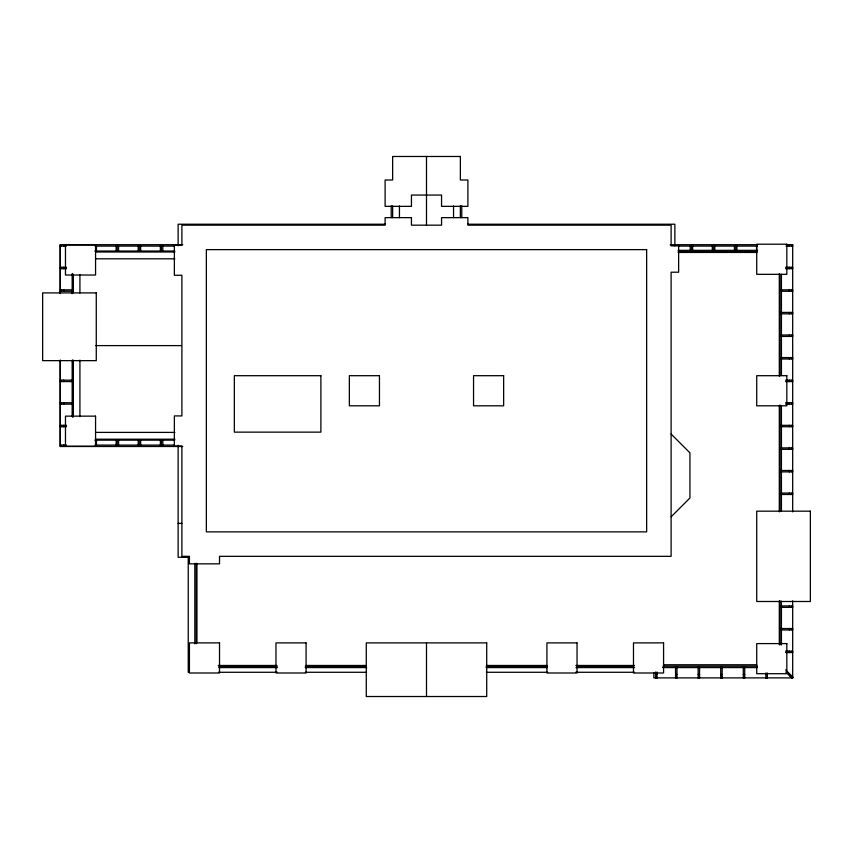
<?xml version="1.0" encoding="UTF-8"?>
<svg xmlns="http://www.w3.org/2000/svg" width="853" height="853" viewBox="0 0 853 853"><rect width="100%" height="100%" fill="white"/><g stroke="black" fill="none" stroke-linecap="round" stroke-linejoin="round"><path stroke-width="1.28" d="M96.453 445.085L96.453 439.903M116.125 251.272L116.125 246.101M117.181 445.085L117.181 439.903M118.556 445.085L118.556 439.903M138.229 251.272L138.229 246.101M139.284 445.085L139.284 439.903M140.66 445.085L140.66 439.903M160.375 251.272L160.375 246.101M161.43 445.085L161.43 439.903M162.816 445.085L162.816 439.903M657.002 672.004L656.991 677.868L655.584 677.868L655.584 672.004M676.983 667.003L676.973 677.879L675.565 677.879L675.565 667.003M690.184 249.982L690.184 246.101M691.57 249.982L691.57 246.101M699.556 667.003L699.556 677.879L698.149 677.879L698.149 667.003M712.34 249.982L712.34 246.101M713.716 249.982L713.716 246.101M722.139 667.014L722.139 677.879L720.721 677.879L720.721 667.014M734.444 249.982L734.444 246.101M735.819 249.982L735.819 246.101M744.712 667.014L744.712 677.879L743.304 677.879L743.304 667.014M756.547 249.982L756.547 246.101M767.295 672.953L767.295 677.89L765.887 677.89L765.887 672.953M792.672 600.811L792.672 677.89L791.669 677.89L785.762 671.983M792.672 511.875L792.672 244.694L786.018 244.694M785.624 669.85L792.661 676.887L792.661 677.879L653.824 677.89L653.824 672.953M671.108 516.822L689.928 498.003L689.928 452.847L671.108 434.028M789.483 675.704L790.486 674.712M183.203 557.276L185.741 556.465M385.257 224.222L178.128 224.222L178.128 245.856M467.743 224.222L674.872 224.222L674.872 245.856M182.777 244.694L60.136 244.694L60.136 293.613M670.223 244.694L757.549 244.694M60.328 246.101L66.353 246.101M95.078 246.101L174.556 246.101M678.444 246.101L757.347 246.101M786.029 246.101L792.672 246.101L792.672 244.694M678.135 250.334L757.592 250.334M94.822 251.049L174.758 251.049M678.135 251.742L757.517 251.742M95.675 251.998L174.897 251.998M678.22 252.445L756.696 252.445M95.76 258.811L174.908 258.811M60.328 267.266L66.491 267.266M785.56 267.266L792.672 267.266L792.672 268.684L785.56 268.684M60.328 268.684L66.491 268.684M60.328 289.849L72.654 289.849M780.346 289.849L792.672 289.849L792.672 291.257L780.346 291.257M60.328 291.257L72.654 291.257M780.346 312.422L792.672 312.422L792.672 313.84L780.346 313.84M780.346 335.005L792.672 335.005L792.672 336.413L780.346 336.413M95.76 345.604L181.497 345.604M780.346 357.588L792.672 357.588L792.672 358.996L780.346 358.996M60.328 380.161L72.654 380.161M785.56 380.161L792.672 380.161L792.672 381.579L785.56 381.579M60.328 381.579L72.654 381.579M60.328 402.744L72.654 402.744M785.56 402.744L792.672 402.744L792.672 404.151L785.56 404.151M60.328 404.151L72.654 404.151M60.328 425.327L66.491 425.327M780.346 425.327L792.672 425.327L792.672 426.735L780.346 426.735M60.328 426.735L66.491 426.735M95.76 432.396L174.908 432.396M95.675 439.21L174.897 439.21M94.822 440.159L174.758 440.159M60.328 445.085L66.353 445.085M95.078 445.085L174.556 445.085M182.777 446.492L60.136 446.492L60.136 360.254M780.346 447.9L792.672 447.9L792.672 449.318L780.346 449.318M780.346 470.483L792.672 470.483L792.672 471.89L780.346 471.89M780.346 493.066L792.672 493.066L792.672 494.473L780.346 494.473M178.128 523.401L181.892 523.401M780.346 605.961L792.672 605.961L792.672 607.368L780.346 607.368M780.346 628.544L792.672 628.544L792.672 629.951L780.346 629.951M785.56 651.116L792.672 651.116L792.672 652.534L785.56 652.534M663.57 664.764L756.686 664.764M218.208 665.468L276.703 665.468M305.95 665.468L365.777 665.468M486.754 665.468L546.581 665.468M575.818 665.468L634.312 665.468M218.848 666.172L277.364 666.172M305.278 666.172L366.459 666.172M486.125 666.172L547.327 666.172M576.553 666.172L633.768 666.172M662.984 666.172L757.411 666.172M218.763 667.579L277.449 667.579M305.225 667.579L366.737 667.579M486.125 667.579L547.306 667.579M575.956 667.579L634.589 667.579M662.568 667.579L757.411 667.579M189.195 672.281L188.236 672.281L188.236 557.276L178.128 557.276L178.128 445.255M218.443 672.281L277.417 672.281M305.374 672.281L366.598 672.281M486.402 672.281L547.626 672.281M575.583 672.281L634.568 672.281M655.584 674.51L657.002 674.51M675.565 674.52L676.973 674.52M698.149 674.52L699.556 674.52M720.721 674.52L722.139 674.52M743.304 674.52L744.712 674.52M765.887 674.531L767.295 674.531M791.381 677.591L792.437 677.666L792.373 676.6M787.266 672.484L792.672 677.89L792.672 676.941M792.096 244.694L792.096 246.101M792.096 267.266L792.096 268.684M792.096 289.849L792.096 291.257M792.096 312.422L792.096 313.84M792.096 335.005L792.096 336.413M792.096 357.588L792.096 358.996M792.096 380.161L792.096 381.579M792.096 402.744L792.096 404.151M792.096 425.327L792.096 426.735M792.096 447.9L792.096 449.318M792.096 470.483L792.096 471.89M792.096 493.066L792.096 494.473M792.096 605.961L792.096 607.368M792.096 628.544L792.096 629.951M792.096 651.116L792.096 652.534M789.313 244.694L789.313 246.101M789.313 267.266L789.313 268.684M789.313 289.849L789.313 291.257M789.313 312.422L789.313 313.84M789.313 335.005L789.313 336.413M789.313 357.588L789.313 358.996M789.313 380.161L789.313 381.579M789.313 402.744L789.313 404.151M789.313 425.327L789.313 426.735M789.313 447.9L789.313 449.318M789.313 470.483L789.313 471.89M789.313 493.066L789.313 494.473M789.313 605.961L789.313 607.368M789.313 628.544L789.313 629.951M789.313 651.116L789.313 652.534M781.423 274.25L781.423 375.352M781.423 405.804L781.423 511.022M781.423 601.141L781.423 644.996M780.005 274.399L780.005 375.672M780.005 404.994L780.005 511.597M780.005 600.875L780.005 644.847M779.301 273.728L779.301 376.141M779.301 405.399L779.301 511.811M779.301 600.917L779.301 644.815M767.295 677.89L767.295 677.314L765.887 677.89M744.712 677.879L744.712 677.303L743.304 677.879M736.875 246.101L736.875 249.982M722.139 677.879L722.139 677.303L720.721 677.879M714.771 246.101L714.771 249.982M699.556 677.879L699.556 677.303L698.149 677.879M692.625 246.101L692.625 249.982M676.973 677.879L676.973 677.303L675.565 677.879M656.991 677.868L656.991 677.293L655.584 677.868M461.782 205.776L461.782 217.568M460.364 205.84L460.364 217.611M453.551 205.957L453.551 217.664M426.5 156.483L426.5 195.06M426.5 195.54L426.5 225.48M426.5 642.885L426.5 696.517M399.449 205.957L399.449 217.664M392.636 205.84L392.636 217.611M391.218 205.776L391.218 217.568M196.947 563.385L196.947 642.927M196.233 563.311L196.233 643.748M194.825 563.311L194.825 643.823M162.816 246.101L162.816 251.272M161.43 246.101L161.43 251.272M160.375 439.903L160.375 445.085M140.66 246.101L140.66 251.272M139.284 246.101L139.284 251.272M138.229 439.903L138.229 445.085M118.556 246.101L118.556 251.272M117.181 246.101L117.181 251.272M116.125 439.903L116.125 445.085M96.453 246.101L96.453 251.272M79.926 274.591L79.926 293.005M79.926 360.073L79.926 416.616M73.23 274.41L73.23 292.867M73.23 360.105L73.23 416.797M72.654 273.962L72.654 292.526M72.654 360.179L72.654 417.224M72.164 273.696L72.164 293.667M72.164 360.254L72.164 416.189M63.687 244.694L63.687 246.101M63.687 267.266L63.687 268.684M63.687 289.849L63.687 291.257M63.687 380.161L63.687 381.579M63.687 402.744L63.687 404.151M63.687 425.327L63.687 426.735M63.687 445.085L63.687 446.492M60.904 244.694L60.904 246.101M60.904 267.266L60.904 268.684M60.904 289.849L60.904 291.257M60.904 380.161L60.904 381.579M60.904 402.744L60.904 404.151M60.904 425.327L60.904 426.735M60.904 445.085L60.904 446.492M60.328 244.694L60.328 292.483M60.328 360.19L60.328 446.492M460.364 156.483L392.636 156.483L392.636 180.004L385.108 180.004L385.108 206.351L411.445 206.351L411.445 195.06L441.555 195.06L441.555 206.351L467.892 206.351L467.892 180.004L460.364 180.004L460.364 156.483M411.445 217.643L385.108 217.643L385.108 225.171L181.892 225.171L181.892 245.163L174.364 245.163L174.364 275.263L181.892 275.263L181.892 415.923L174.364 415.923L174.364 446.034L181.892 446.034L181.892 556.327L189.419 556.327L189.419 563.854L219.52 563.854L219.52 556.327L671.108 556.327L671.108 272.203L678.636 272.203L678.636 245.867L671.108 245.867L671.108 225.171L467.892 225.171L467.892 217.643L441.555 217.643L441.555 225.171L411.445 225.171L411.445 217.643M786.829 244.214L756.728 244.214L756.728 274.325L786.829 274.325L786.829 244.214M95.568 244.928L65.468 244.928L65.468 275.029L95.568 275.029L95.568 244.928M646.649 249.63L206.351 249.63L206.351 531.867L646.649 531.867L646.649 249.63M96.272 292.91L42.65 292.91L42.65 360.648L96.272 360.648L96.272 292.91M320.899 375.693L234.34 375.693L234.34 432.14L320.899 432.14L320.899 375.693M379.457 375.693L349.357 375.693L349.357 405.804L379.457 405.804L379.457 375.693M503.643 375.693L473.543 375.693L473.543 405.804L503.643 405.804L503.643 375.693M786.829 375.693L756.728 375.693L756.728 405.804L786.829 405.804L786.829 375.693M95.568 416.147L65.468 416.147L65.468 446.258L95.568 446.258L95.568 416.147M810.35 511.171L756.728 511.171L756.728 601.493L810.35 601.493L810.35 511.171M219.52 642.885L189.419 642.885L189.419 672.996L219.52 672.996L219.52 642.885M306.078 642.885L275.967 642.885L275.967 672.996L306.078 672.996L306.078 642.885M486.711 642.885L366.289 642.885L366.289 696.517L486.711 696.517L486.711 642.885M577.033 642.885L546.922 642.885L546.922 672.996L577.033 672.996L577.033 642.885M663.581 642.885L633.48 642.885L633.48 672.996L663.581 672.996L663.581 642.885M786.829 643.588L756.728 643.588L756.728 673.699L786.829 673.699L786.829 643.588"/></g></svg>
